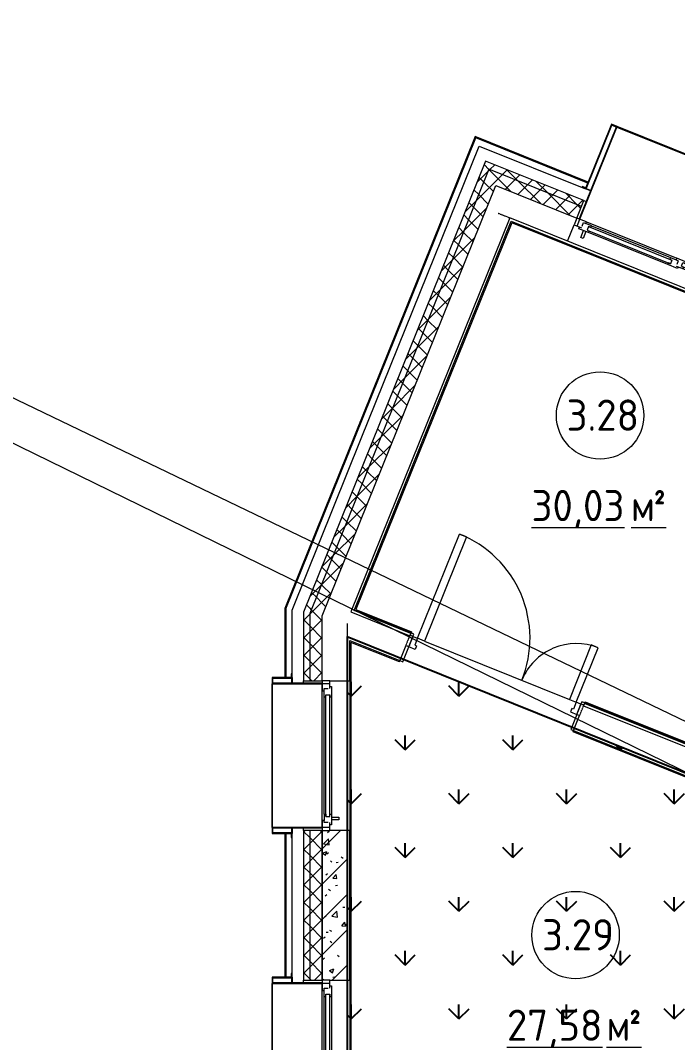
# Model space of a CAD drawing. Header units: millimetres. Extents: x -584918 to 2941280, y 3000189 to 4229862.
# Drawn here: x -467550 to -462288, y 4054237 to 4062427 of the extents above; entities that cross this region are included whole.
import ezdxf

# ---------------------------------------------------------------- set-up
doc = ezdxf.new("R2010")
doc.units = ezdxf.units.MM
doc.linetypes.add('ASVP_Невидимые', pattern=[5, 3, -2])
doc.linetypes.add('ASVP_Штриховая_ш3 п1_5', pattern=[4.5, 3, -1.5])
for name, color, linetype, lineweight in [('_ Окна', 7, 'Continuous', 0), ('Двери', 7, 'Continuous', 0), ('Лестницы', 7, 'Continuous', 0), ('Линии разделители', 7, 'ASVP_Штриховая_ш3 п1_5', 0), ('Марки помещений', 7, 'Continuous', 0), ('Обобщенные модели', 7, 'Continuous', 0), ('Окна', 7, 'Continuous', 0), ('Перекрытие', 7, 'Continuous', 0), ('Стены внутренние', 7, 'Continuous', 0), ('Стены наружные', 7, 'Continuous', 0), ('Стены несущие', 7, 'Continuous', 0), ('Стены отделка', 7, 'Continuous', 0), ('Стены перегородки', 7, 'Continuous', 0), ('Стены штриховка', 7, 'Continuous', 0), ('экспертиза ДУ', 1, 'Continuous', 0), ('экспертиза условные обозначения', 1, 'Continuous', 0)]:
    doc.layers.add(name, color=color, linetype=linetype, lineweight=lineweight)
doc.styles.add('GOST Common_2', font='', dxfattribs={"height": 500})
doc.styles.add('GOST Common_3', font='', dxfattribs={"width": 0.9, "height": 500})
doc.styles.get('GOST Common_2').set_extended_font_data('GOST Common')
doc.styles.get('GOST Common_3').set_extended_font_data('GOST Common')
pattern_1 = [(45, (-440814.02, 4025236.8), (-235.7317, 235.7317), []), (45, (-440656.87, 4025236.8), (-235.7317, 235.7317), [])]
pattern_2 = [(45, (-440814.02, 4025236.82), (-70.71068, 70.71068), []), (135, (-440814.02, 4025236.82), (-70.71068, -70.71068), [])]

# ---------------------------------------------------------------- blocks, each defined once
blk = doc.blocks.new('ASVP_ДверьПротивопожарнаяСтальная_2 полотна - EI30 1370х2000h_полотна_ О Пр _1250 в свету_-7408122-АР Этаж 03')
at = {"layer": 'Двери', "lineweight": 18}
for p, q in [((-685, 1000), (-625, 1000)), ((-685, 100), (-685, 1000)), ((-625, 1000), (-625, 100)), ((685, 570), (625, 570)), ((625, 570), (625, 100)), ((685, 100), (685, 570)), ((-725, 100), (-685, 100)), ((-725, 10), (-725, 100)), ((-625, 100), (-685, 100)), ((-685, 100), (-685, 40)), ((625, 100), (685, 100)), ((725, 100), (685, 100)), ((685, 100), (685, 40)), ((725, 10), (725, 100)), ((-670, 10), (-725, 10)), ((-685, 40), (-670, 40)), ((-670, 40), (-670, 10)), ((685, 40), (670, 40)), ((670, 40), (670, 10)), ((670, 10), (725, 10))]:
    blk.add_line(p, q, dxfattribs=at)
at = {"layer": 'Двери', "linetype": 'ASVP_Невидимые', "lineweight": 18}
for p, q in [((-750, 100), (-725, 100)), ((-750, 10), (-750, 100)), ((-725, 100), (-725, 10)), ((750, 100), (725, 100)), ((725, 100), (725, 10)), ((750, 10), (750, 100)), ((-725, 10), (-750, 10)), ((725, 10), (750, 10))]:
    blk.add_line(p, q, dxfattribs=at)
at = {"layer": 'Двери'}
for centre, radius, start, end in [((-685, 100), 900, 360, 90), ((685, 100), 470, 90, 180)]:
    blk.add_arc(centre, radius, start, end, dxfattribs=at)
blk = doc.blocks.new('ASVP_ОТКОС_Оштукатуривание дверного откоса - Оштукатуривание дверного откоса-5741163-АР Этаж 03')
at = {"layer": 'Обобщенные модели'}
for p, q in [((-750, 130), (-750, 0)), ((-725, 0), (-725, 130)), ((725, 130), (725, 0)), ((750, 0), (750, 130)), ((-750, 0), (-725, 0)), ((725, 0), (750, 0))]:
    blk.add_line(p, q, dxfattribs=at)
blk = doc.blocks.new('ASVP_ОТКОС_Оштукатуривание дверного откоса - Оштукатуривание дверного откоса-5741164-АР Этаж 03')
at = {"layer": 'Обобщенные модели'}
for p, q in [((-750, 20), (-750, 0)), ((-725, 0), (-725, 20)), ((725, 20), (725, 0)), ((750, 0), (750, 20)), ((-750, 0), (-725, 0)), ((725, 0), (750, 0))]:
    blk.add_line(p, q, dxfattribs=at)
blk = doc.blocks.new('Окно_ПВХ_2Створки_1Фрамуга-верх - ОП_2100_h_х1750_2ст1фр-7979835-АР Этаж 03')
at = {"layer": '_ Окна'}
for p, q in [((-819, 100), (-900, 100)), ((-900, 100), (-900, 40)), ((-875, 40), (-875, 100)), ((-837, 54), (-837, 86)), ((-837, 86), (-819, 86)), ((-819, 86), (-819, 100)), ((-770, 86), (-819, 86)), ((-770, 86), (-770, 72)), ((-87, 86), (-87, 72)), ((-87, 86), (-38, 86)), ((38, 100), (-38, 100)), ((-38, 100), (-38, 86)), ((-38, 86), (-20, 86)), ((-20, 86), (-20, 54)), ((20, 54), (20, 86)), ((20, 86), (38, 86)), ((38, 86), (38, 100)), ((38, 86), (819, 86)), ((819, 100), (819, 86)), ((900, 100), (819, 100)), ((819, 86), (837, 86)), ((837, 86), (837, 54)), ((875, 40), (875, 100)), ((900, 40), (900, 100)), ((-900, 40), (-837, 40)), ((-855, 26), (-855, 40)), ((-770, 26), (-855, 26)), ((-788, 72), (-788, 40)), ((-770, 72), (-788, 72)), ((-788, 72), (-69, 72)), ((-788, 40), (-770, 40)), ((-788, 40), (-69, 40)), ((-770, 40), (-770, 26)), ((-87, 72), (-69, 72)), ((-87, 40), (-87, 26)), ((-69, 40), (-87, 40)), ((-2, 26), (-87, 26)), ((-69, 72), (-69, 40)), ((-20, 40), (20, 40)), ((-2, 40), (-2, 26)), ((20, 54), (837, 54)), ((20, 54), (38, 54)), ((38, 40), (20, 40)), ((38, 54), (38, 40)), ((819, 54), (819, 40)), ((837, 54), (819, 54)), ((837, 40), (819, 40)), ((837, 40), (900, 40))]:
    blk.add_line(p, q, dxfattribs=at)
at = {"layer": 'Окна'}
for p, q in [((-819, 100), (-38, 100)), ((-770, 86), (-87, 86)), ((38, 100), (819, 100)), ((-813.5, -34), (-813.5, 26)), ((-793.5, 26), (-793.5, -34)), ((-87, 26), (-770, 26)), ((819, 40), (38, 40)), ((-793.5, -34), (-813.5, -34))]:
    blk.add_line(p, q, dxfattribs=at)
blk = doc.blocks.new('Окно_ПВХ_1Створка_1Фрамуга-верх - ОП_2100_h_х1150_1ст1фр-7889848-АР Этаж 03')
at = {"layer": '_ Окна'}
for p, q in [((-519, 100), (-600, 100)), ((-600, 100), (-600, 40)), ((-575, 40), (-575, 100)), ((-537, 54), (-537, 86)), ((-537, 86), (-519, 86)), ((-519, 86), (-519, 100)), ((-470, 86), (-519, 86)), ((-470, 86), (-470, 72)), ((470, 86), (470, 72)), ((470, 86), (519, 86)), ((519, 100), (519, 86)), ((600, 100), (519, 100)), ((519, 86), (537, 86)), ((537, 86), (537, 54)), ((575, 40), (575, 100)), ((600, 40), (600, 100)), ((-600, 40), (-537, 40)), ((-555, 26), (-555, 40)), ((-470, 26), (-555, 26)), ((-488, 72), (-488, 40)), ((-470, 72), (-488, 72)), ((-488, 72), (488, 72)), ((-488, 40), (-470, 40)), ((-488, 40), (488, 40)), ((-470, 40), (-470, 26)), ((470, 72), (488, 72)), ((470, 40), (470, 26)), ((488, 40), (470, 40)), ((555, 26), (470, 26)), ((488, 72), (488, 40)), ((537, 40), (600, 40)), ((555, 40), (555, 26))]:
    blk.add_line(p, q, dxfattribs=at)
at = {"layer": 'Окна'}
for p, q in [((-519, 100), (519, 100)), ((-470, 86), (470, 86)), ((-513.5, -34), (-513.5, 26)), ((-493.5, 26), (-493.5, -34)), ((470, 26), (-470, 26)), ((-493.5, -34), (-513.5, -34))]:
    blk.add_line(p, q, dxfattribs=at)
blk = doc.blocks.new('Откос с зашивкой _верх_низ_ - Откос-7924461-АР Этаж 03')
at = {"layer": 'Обобщенные модели'}
for p, q in [((-925, 500), (-925, -50)), ((-875, 500), (-925, 500)), ((-920, -55), (-920, 495)), ((-920, 495), (-875, 495)), ((-880, 500), (-880, -300)), ((-875, 500), (-880, 500)), ((875, 500), (-875, 500)), ((-875, -300), (-875, 500)), ((-875, 495), (-875, 500)), ((-875, 500), (875, 500)), ((-875, 495), (875, 495)), ((880, 500), (875, 500)), ((875, 500), (875, -300)), ((925, 500), (875, 500)), ((875, 500), (875, 495)), ((875, 495), (920, 495)), ((880, -300), (880, 500)), ((920, 495), (920, -55)), ((925, -50), (925, 500)), ((-925, -50), (-955, -50)), ((-955, -50), (-955, -55)), ((-955, -55), (-920, -55)), ((-880, -55), (-920, -55)), ((920, -55), (880, -55)), ((920, -55), (955, -55)), ((955, -50), (925, -50)), ((955, -55), (955, -50))]:
    blk.add_line(p, q, dxfattribs=at)
blk = doc.blocks.new('Откос с зашивкой _верх_низ_ - Откос-7926395-АР Этаж 03')
at = {"layer": 'Обобщенные модели'}
for p, q in [((-580, 300), (-580, -100)), ((-575, 300), (-580, 300)), ((575, 300), (-575, 300)), ((-575, -100), (-575, 300)), ((580, 300), (575, 300)), ((575, 300), (575, -100)), ((580, -100), (580, 300)), ((-620, 55), (-655, 55)), ((-655, 55), (-655, 50)), ((-655, 50), (-625, 50)), ((-625, 50), (-625, -100)), ((-620, -95), (-620, 55)), ((-620, 55), (-580, 55)), ((580, 55), (620, 55)), ((655, 55), (620, 55)), ((620, 55), (620, -95)), ((625, -100), (625, 50)), ((625, 50), (655, 50)), ((655, 50), (655, 55)), ((-625, -100), (-575, -100)), ((-575, -95), (-620, -95)), ((-580, -100), (-575, -100)), ((-575, -100), (-575, -95)), ((-575, -100), (575, -100)), ((575, -100), (-575, -100)), ((620, -95), (575, -95)), ((575, -95), (575, -100)), ((575, -100), (580, -100)), ((575, -100), (625, -100))]:
    blk.add_line(p, q, dxfattribs=at)
blk = doc.blocks.new('Откос с зашивкой _верх_низ_ - Откос-V109-АР Этаж 03')
at = {"layer": 'Обобщенные модели'}
for p, q in [((-580, 300), (-580, -100)), ((-575, 300), (-580, 300)), ((575, 300), (-575, 300)), ((-575, -100), (-575, 300)), ((580, 300), (575, 300)), ((575, 300), (575, -100)), ((580, -100), (580, 300)), ((-620, 55), (-655, 55)), ((-655, 55), (-655, 50)), ((-655, 50), (-625, 50)), ((-625, 50), (-625, -100)), ((-620, -95), (-620, 55)), ((-620, 55), (-580, 55)), ((580, 55), (620, 55)), ((655, 55), (620, 55)), ((620, 55), (620, -95)), ((625, -100), (625, 50)), ((625, 50), (655, 50)), ((655, 50), (655, 55)), ((-625, -100), (-575, -100)), ((-575, -95), (-620, -95)), ((-580, -100), (-575, -100)), ((-575, -100), (-575, -95)), ((-575, -100), (575, -100)), ((575, -100), (-575, -100)), ((620, -95), (575, -95)), ((575, -95), (575, -100)), ((575, -100), (580, -100)), ((575, -100), (625, -100))]:
    blk.add_line(p, q, dxfattribs=at)
blk = doc.blocks.new('ASVP_Марка_Помещение_ДваЗначения - Номер Площадь-685795-АР Этаж 03')
at = {"layer": 'Марки помещений'}
blk.add_circle((0, 0), 3.5, dxfattribs=at)

msp = doc.modelspace()

# ---------------------------------------------------------------- hatches: boundary and pattern name
at = {"layer": 'Стены наружные'}
h = msp.add_hatch(dxfattribs=at)
h.set_pattern_fill('FP_6', color=256, style=0, pattern_type=2)
h.set_pattern_definition(pattern_1)
h.paths.add_polyline_path([(-464867.815, 4059095.109), (-463904.593, 4061485.325), (-463912.013, 4061488.315), (-464875.235, 4059098.099), (-464873.227, 4059097.29)])
h = msp.add_hatch(dxfattribs=at)
h.set_pattern_fill('FP_6', color=256, style=0, pattern_type=2)
h.set_pattern_definition(pattern_1)
h.paths.add_polyline_path([(-463007.693, 4061123.888), (-463004.703, 4061131.308), (-463909.023, 4061495.735), (-463912.013, 4061488.315), (-463020.612, 4061129.094)])
h = msp.add_hatch(dxfattribs=at)
h.set_pattern_fill('FP_1', color=256, style=0, pattern_type=2)
h.set_pattern_definition(pattern_2)
h.paths.add_polyline_path([(-465233.121, 4057674.933), (-463779.586, 4061281.852), (-463825.962, 4061300.541), (-465233.121, 4057808.702), (-465233.121, 4057684.628)])
h = msp.add_hatch(dxfattribs=at)
h.set_pattern_fill('FP_1', color=256, style=0, pattern_type=2)
h.set_pattern_definition(pattern_2)
h.paths.add_polyline_path([(-465133.121, 4057655.541), (-463705.523, 4061198.099), (-463798.275, 4061235.476), (-465133.121, 4057923.081), (-465133.121, 4057908.826)])
h = msp.add_hatch(dxfattribs=at)
h.set_pattern_fill('FP_1', color=256, style=0, pattern_type=2)
h.set_pattern_definition(pattern_2)
h.paths.add_polyline_path([(-450442.003, 4055853.098), (-450423.314, 4055899.474), (-451536.336, 4056348.006), (-451555.025, 4056301.63), (-450461.384, 4055860.908)])
h.paths.add_polyline_path([(-452668.048, 4056750.161), (-452649.359, 4056796.537), (-453391.374, 4057095.558), (-453410.063, 4057049.182), (-452682.238, 4056755.879)])
h.paths.add_polyline_path([(-455079.597, 4057721.98), (-455060.908, 4057768.355), (-457055.074, 4058571.974), (-457073.763, 4058525.598), (-455093.787, 4057727.698)])
h.paths.add_polyline_path([(-459346.184, 4059441.35), (-459327.495, 4059487.726), (-461368.037, 4060310.034), (-461386.725, 4060263.658), (-459383.562, 4059456.413)])
h.paths.add_polyline_path([(-463056.259, 4060936.455), (-463037.725, 4060982.893), (-463779.586, 4061281.852), (-463798.275, 4061235.476), (-463070.449, 4060942.174)])
h = msp.add_hatch(dxfattribs=at)
h.set_pattern_fill('FP_1', color=256, style=0, pattern_type=2)
h.set_pattern_definition(pattern_2)
h.paths.add_polyline_path([(-450386.628, 4055722.969), (-450349.251, 4055815.721), (-451555.025, 4056301.63), (-451592.403, 4056208.878), (-450423.314, 4055737.752)])
h.paths.add_polyline_path([(-452705.426, 4056657.409), (-452668.048, 4056750.161), (-453410.063, 4057049.182), (-453447.441, 4056956.43), (-452727.852, 4056666.447)])
h.paths.add_polyline_path([(-455116.975, 4057629.228), (-455079.597, 4057721.98), (-457073.763, 4058525.598), (-457111.14, 4058432.847), (-455139.401, 4057638.265)])
h.paths.add_polyline_path([(-459383.562, 4059348.598), (-459346.184, 4059441.35), (-461386.725, 4060263.658), (-461424.103, 4060170.906), (-459398.005, 4059354.419)])
h.paths.add_polyline_path([(-463093.637, 4060843.704), (-463056.259, 4060936.455), (-463705.523, 4061198.099), (-463742.9, 4061105.347), (-463097.072, 4060845.088)])
h = msp.add_hatch(dxfattribs=at)
h.set_pattern_fill('FP_6', color=256, style=0, pattern_type=2)
h.set_pattern_definition(pattern_1)
h.paths.add_polyline_path([(-465433.121, 4057692.313), (-464867.815, 4059095.109), (-464875.235, 4059098.099), (-465433.121, 4057712.164), (-465433.121, 4057702.469)])
h = msp.add_hatch(dxfattribs=at)
h.set_pattern_fill('FP_1', color=256, style=0, pattern_type=2)
h.set_pattern_definition(pattern_2)
h.paths.add_polyline_path([(-465233.121, 4037886.149), (-465133.121, 4037886.149), (-465133.121, 4051136.149), (-465233.121, 4051136.149), (-465233.121, 4039116.117)])
h.paths.add_polyline_path([(-465133.121, 4052336.149), (-465133.183, 4053536.149), (-465233.121, 4053536.149), (-465233.121, 4052336.149), (-465133.183, 4052336.149)])
h.paths.add_polyline_path([(-465233.121, 4054736.149), (-465133.121, 4054736.149), (-465133.183, 4055936.149), (-465233.121, 4055936.149), (-465233.121, 4055017.64)])
h.paths.add_polyline_path([(-465133.121, 4057136.149), (-465133.121, 4057923.081), (-465233.121, 4057674.933), (-465233.121, 4057136.149), (-465133.183, 4057136.149)])
h = msp.add_hatch(dxfattribs=at)
h.set_pattern_fill('FP_1', color=256, style=0, pattern_type=2)
h.set_pattern_definition(pattern_2)
h.paths.add_polyline_path([(-465283.121, 4037836.149), (-465233.121, 4037836.149), (-465233.121, 4051136.149), (-465283.121, 4051136.149), (-465283.121, 4037986.149)])
h.paths.add_polyline_path([(-465283.121, 4052336.149), (-465233.121, 4052336.149), (-465233.121, 4053536.149), (-465283.121, 4053536.149), (-465283.121, 4052849.251)])
h.paths.add_polyline_path([(-465233.121, 4054736.149), (-465233.121, 4055936.149), (-465283.121, 4055936.149), (-465283.121, 4054736.149)])
h.paths.add_polyline_path([(-465283.121, 4057136.149), (-465233.121, 4057136.149), (-465233.121, 4057808.702), (-465283.121, 4057684.628), (-465283.121, 4057161.149)])
h = msp.add_hatch(dxfattribs=at)
h.set_pattern_fill('FP_6', color=256, style=0, pattern_type=2)
h.set_pattern_definition(pattern_1)
h.paths.add_polyline_path([(-465433.121, 4057161.149), (-465425.121, 4057161.149), (-465425.121, 4057712.164), (-465433.121, 4057692.313), (-465433.121, 4057558.543)])
h = msp.add_hatch(dxfattribs=at)
h.set_pattern_fill('FP_6', color=256, style=0, pattern_type=2)
h.set_pattern_definition(pattern_1)
h.paths.add_polyline_path([(-465433.121, 4054761.149), (-465425.121, 4054761.149), (-465425.121, 4055911.149), (-465433.121, 4055911.149), (-465433.121, 4055017.64)])
h = msp.add_hatch(dxfattribs=at)
h.set_pattern_fill('FP_4', color=256, style=0, pattern_type=2)
h.set_pattern_definition([(45, (-440814.02, 4025236.82), (-141.4214, 141.4214), [])])
h.paths.add_polyline_path([(-464962.344, 4052336.149), (-464933.121, 4052336.149), (-464933.121, 4053536.149), (-465133.121, 4053536.149), (-465133.121, 4052336.149), (-465073.121, 4052336.149)])
h.paths.add_polyline_path([(-464962.344, 4054736.149), (-464933.121, 4054736.149), (-464933.121, 4055936.149), (-465133.121, 4055936.149), (-465133.121, 4054736.149), (-465073.121, 4054736.149)])
h = msp.add_hatch(dxfattribs=at)
h.set_pattern_fill('FP_5', color=256, style=0, pattern_type=2)
h.set_pattern_definition([(50, (-440814.02, 4025236.82), (364.368, -31.8783), [38.1, -419.1]), (355, (-440814.02, 4025236.8), (-70.486, 382.1133), [30.48, -335.28]), (100.451, (-440783.66, 4025234.16), (293.885, 350.2334), [32.38, -356.18]), (46.184, (-440814, 4025338.4), (542.1585, -84.086), [57.15, -628.65]), (96.636, (-440768.84, 4025331.4), (474.805, 494.8554), [48.57, -534.27]), (351.184, (-440814, 4025338.4), (474.81, 494.85), [45.72, -502.92]), (21, (-440763.22, 4025313.02), (303.2285, -204.5305), [38.1, -419.1]), (326, (-440763.22, 4025313), (123.604, 368.376), [30.48, -335.28]), (71.451, (-440737.95, 4025295.97), (426.834, 163.8427), [32.38, -356.18]), (37.5, (-440814.02, 4025236.82), (6.17665, 169.11015), [16.764, -314.452, 16.764, -323.596, -336.55]), (37.5, (-440814.02, 4025236.82), (6.17665, 169.11015), [-671.576, 16.764, -319.786]), (7.5, (-440814.02, 4025236.82), (133.6389, 200.3615), [16.764, -177.292, 16.764, -306.832, -128.27]), (7.5, (-440814.02, 4025236.82), (133.6389, 200.3615), [-517.652, 16.764, -111.506]), (327.5, (-440927.3, 4025236.82), (271.1818, -11.45836), [16.764, -110.236, 16.764, -379.476, -525.78]), (327.5, (-440927.3, 4025236.82), (271.1818, -11.45836), [-523.24, 16.764, -509.016]), (317.5, (-440978.1, 4025236.82), (296.2585, 50.8528), [16.764, -148.336, 16.764, -246.38, -373.38]), (317.5, (-440978.1, 4025236.82), (296.2585, 50.8528), [-428.244, 16.764, -356.616])])
h.paths.add_polyline_path([(-464962.344, 4052336.149), (-464933.121, 4052336.149), (-464933.121, 4053536.149), (-465133.121, 4053536.149), (-465133.121, 4052336.149), (-465073.121, 4052336.149)])
h.paths.add_polyline_path([(-464962.344, 4054736.149), (-464933.121, 4054736.149), (-464933.121, 4055936.149), (-465133.121, 4055936.149), (-465133.121, 4054736.149), (-465073.121, 4054736.149)])
at = {"layer": 'экспертиза условные обозначения', "lineweight": -3}
h = msp.add_hatch(dxfattribs=at)
h.set_pattern_fill('GRASS', color=3, scale=24)
h.set_pattern_definition([(90, (-441193.04, 3779846), (-431.0523, 431.0523), [114.3, -747.8046]), (45, (-441193.04, 3779846), (-431.0523, 431.0523), [114.3, -495.3]), (135, (-441193.04, 3779846), (-431.0523, -431.0523), [114.3, -495.3])])
edge = h.paths.add_edge_path()
edge.add_line((-462133.121, 4050786.149), (-462133.121, 4052681.959))
edge.add_arc((-461038, 4052689.186), 1095.144, 67.6731889, 180.3781121, ccw=False)
edge.add_line((-460621.967, 4053702.23), (-457665.584, 4052510.852))
edge.add_line((-457665.584, 4052510.852), (-456955.409, 4054273.138))
edge.add_line((-456955.409, 4054273.138), (-464933.121, 4057488.036))
edge.add_line((-464933.121, 4057488.036), (-464933.121, 4050786.149))
edge.add_line((-464933.121, 4050786.149), (-462133.121, 4050786.149))

# ---------------------------------------------------------------- linework, layer by layer
at = {"layer": 'Лестницы'}
msp.add_line((-464314.017, 4057454.176), (-463154.618, 4056986.955), dxfattribs=at)
at = {"layer": 'Линии разделители'}
for p, q in [((-463724.904, 4060882.466), (-463632.152, 4060845.088)), ((-464933.121, 4057595.851), (-464933.121, 4057488.036))]:
    msp.add_line(p, q, dxfattribs=at)
at = {"layer": 'Перекрытие'}
msp.add_line((-463136.621, 4056764.074), (-464481.189, 4057305.915), dxfattribs=at)
at = {"layer": 'Стены внутренние'}
for p, q in [((-463615.54, 4060806.049), (-464863.952, 4057708.136)), ((-460675.305, 4059621.178), (-463615.54, 4060806.049)), ((-463168.392, 4060658.2), (-463116.064, 4060788.052)), ((-464422.481, 4057519.448), (-464876.965, 4057702.599)), ((-464863.952, 4057708.136), (-464418.743, 4057528.723)), ((-464418.743, 4057528.723), (-464422.481, 4057519.448)), ((-464515.925, 4057287.568), (-464903.121, 4057443.602)), ((-464903.121, 4057443.602), (-464903.121, 4050816.149)), ((-464515.925, 4057287.568), (-464512.187, 4057296.844)), ((-464913.121, 4057136.149), (-464913.121, 4055936.149)), ((-463027.465, 4056968.059), (-463031.203, 4056958.784)), ((-461769.777, 4056450.448), (-463031.203, 4056958.784)), ((-463027.465, 4056968.059), (-461766.039, 4056459.723)), ((-463124.647, 4056726.904), (-463120.909, 4056736.179)), ((-456966.622, 4054245.312), (-463124.647, 4056726.904)), ((-464913.121, 4054736.149), (-464913.121, 4053536.149))]:
    msp.add_line(p, q, dxfattribs=at)
at = {"layer": 'Стены наружные'}
for p, q in [((-462984.633, 4061060.688), (-463026.382, 4061077.512)), ((-463037.571, 4060982.831), (-463019.02, 4060975.356)), ((-465375.121, 4057161.149), (-465375.121, 4057116.149)), ((-465283.121, 4057116.149), (-465283.121, 4057136.149)), ((-465073.121, 4057136.149), (-464933.121, 4057136.149)), ((-465375.121, 4055956.149), (-465375.121, 4055911.149)), ((-465283.121, 4055936.149), (-465283.121, 4055956.149)), ((-465375.121, 4054761.149), (-465375.121, 4054716.149)), ((-465283.121, 4054716.149), (-465283.121, 4054736.149))]:
    msp.add_line(p, q, dxfattribs=at)
at = {"layer": 'Стены несущие'}
for p, q in [((-465133.121, 4055936.149), (-465133.121, 4054736.149)), ((-465133.121, 4054736.149), (-465133.121, 4055936.149)), ((-464933.121, 4055936.149), (-465073.121, 4055936.149)), ((-464933.121, 4054736.149), (-464933.121, 4055936.149)), ((-465073.121, 4054736.149), (-464933.121, 4054736.149))]:
    msp.add_line(p, q, dxfattribs=at)
at = {"layer": 'Стены отделка'}
for p, q in [((-463909.023, 4061495.735), (-464875.235, 4059098.099)), ((-463004.703, 4061131.308), (-463909.023, 4061495.735)), ((-464821.439, 4059076.42), (-463876.906, 4061420.26)), ((-463876.906, 4061420.26), (-463026.382, 4061077.512)), ((-463026.382, 4061077.512), (-463004.703, 4061131.308)), ((-463632.152, 4060845.088), (-464904.86, 4057686.886)), ((-464878.834, 4057697.961), (-463621.077, 4060819.062)), ((-455748.241, 4057667.99), (-463632.152, 4060845.088)), ((-463621.077, 4060819.062), (-455774.267, 4057656.915)), ((-464875.235, 4059098.099), (-465433.121, 4057713.716)), ((-465375.121, 4057702.469), (-464821.439, 4059076.42)), ((-465433.121, 4057713.716), (-465433.121, 4057161.149)), ((-465375.121, 4057161.149), (-465375.121, 4057702.469)), ((-464904.86, 4057686.886), (-464431.825, 4057496.26)), ((-464424.35, 4057514.811), (-464878.834, 4057697.961)), ((-464504.712, 4057315.394), (-464933.121, 4057488.036)), ((-464933.121, 4057488.036), (-464933.121, 4057136.149)), ((-464913.121, 4057458.414), (-464512.187, 4057296.844)), ((-464913.121, 4057136.149), (-464913.121, 4057458.414)), ((-464429.957, 4057500.898), (-464424.35, 4057514.811)), ((-464512.187, 4057296.844), (-464504.712, 4057315.394)), ((-465433.121, 4057161.149), (-465375.121, 4057161.149)), ((-464933.121, 4057136.149), (-464913.121, 4057136.149)), ((-463033.072, 4056954.146), (-463038.678, 4056940.233)), ((-457032.024, 4054535.814), (-463033.072, 4056954.146)), ((-463040.547, 4056935.596), (-457020.949, 4054509.788)), ((-463113.433, 4056754.73), (-463120.909, 4056736.179)), ((-463120.909, 4056736.179), (-456962.884, 4054254.587)), ((-456955.409, 4054273.138), (-463113.433, 4056754.73)), ((-465375.121, 4055911.149), (-465433.121, 4055911.149)), ((-465433.121, 4055911.149), (-465433.121, 4054761.149)), ((-465375.121, 4054761.149), (-465375.121, 4055911.149)), ((-464913.121, 4055936.149), (-464933.121, 4055936.149)), ((-464913.121, 4054736.149), (-464913.121, 4055936.149)), ((-465433.121, 4054761.149), (-465375.121, 4054761.149)), ((-464933.121, 4054736.149), (-464913.121, 4054736.149))]:
    msp.add_line(p, q, dxfattribs=at)
at = {"layer": 'Стены перегородки'}
for p, q in [((-463825.962, 4061300.541), (-465283.121, 4057684.628)), ((-463037.571, 4060982.831), (-463825.962, 4061300.541)), ((-465133.121, 4057655.541), (-463742.9, 4061105.347)), ((-463742.9, 4061105.347), (-463093.637, 4060843.704)), ((-463093.637, 4060843.704), (-463037.571, 4060982.831)), ((-465283.121, 4057684.628), (-465283.121, 4057136.149)), ((-465133.121, 4057136.149), (-465133.121, 4057655.541)), ((-465283.121, 4057136.149), (-465133.121, 4057136.149)), ((-465133.121, 4055936.149), (-465283.121, 4055936.149)), ((-465283.121, 4055936.149), (-465283.121, 4054736.149)), ((-465283.121, 4054736.149), (-465133.121, 4054736.149))]:
    msp.add_line(p, q, dxfattribs=at)
at = {"layer": 'Стены штриховка'}
for p, q in [((-464867.815, 4059095.109), (-463904.593, 4061485.325)), ((-463007.693, 4061123.888), (-463904.593, 4061485.325)), ((-463798.275, 4061235.476), (-465233.121, 4057674.933)), ((-463056.259, 4060936.455), (-463798.275, 4061235.476)), ((-465425.121, 4057712.164), (-464867.815, 4059095.109)), ((-465425.121, 4057712.164), (-465425.121, 4057161.149)), ((-465233.121, 4057674.933), (-465233.121, 4057136.149)), ((-465425.121, 4055911.149), (-465425.121, 4054761.149)), ((-465233.121, 4055936.149), (-465233.121, 4054736.149))]:
    msp.add_line(p, q, dxfattribs=at)
at = {"layer": 'экспертиза ДУ'}
for points in [[(-449329.829, 4050094.25), (-514440.006, 4081952.029)], [(-514440.006, 4081952.029), (-448380.168, 4050145.471)]]:
    msp.add_lwpolyline(points, dxfattribs=at)
at = {"layer": 'экспертиза условные обозначения', "color": 3, "lineweight": -3}
msp.add_lwpolyline([(-462133.121, 4050786.149), (-462133.121, 4052681.959, -0.53566129), (-460621.967, 4053702.23), (-457665.584, 4052510.852), (-456955.409, 4054273.138), (-464933.121, 4057488.036), (-464933.121, 4050786.149), (-462133.121, 4050786.149)], format="xyb", dxfattribs=at)

# ---------------------------------------------------------------- block references
at = {"layer": 'Двери', "rotation": 338.0513009164578}
msp.add_blockref('ASVP_ДверьПротивопожарнаяСтальная_2 полотна - EI30 1370х2000h_полотна_ О Пр _1250 в свету_-7408122-АР Этаж 03', (-463771.695, 4057127.814), dxfattribs=at)
at = {"layer": 'Марки помещений', "xscale": 99.99999999999993, "yscale": 99.99999999999993, "zscale": 99.99999999999993}
for p in [(-462908.523, 4059261.511), (-463104.859, 4055097.682)]:
    msp.add_blockref('ASVP_Марка_Помещение_ДваЗначения - Номер Площадь-685795-АР Этаж 03', p, dxfattribs=at)
at = {"layer": 'Обобщенные модели'}
for name, p, rotation in [('Откос с зашивкой _верх_низ_ - Откос-7924461-АР Этаж 03', (-462146.737, 4060785.561), 338.0513009164582), ('ASVP_ОТКОС_Оштукатуривание дверного откоса - Оштукатуривание дверного откоса-5741164-АР Этаж 03', (-463726.842, 4057239.116), 158.0513009164576), ('ASVP_ОТКОС_Оштукатуривание дверного откоса - Оштукатуривание дверного откоса-5741163-АР Этаж 03', (-463816.548, 4057016.511), 338.0513009164578), ('Откос с зашивкой _верх_низ_ - Откос-V109-АР Этаж 03', (-465433.183, 4056536.149), 270.0000000000003), ('Откос с зашивкой _верх_низ_ - Откос-7926395-АР Этаж 03', (-465433.183, 4054136.149), 270.0000000000003)]:
    msp.add_blockref(name, p, dxfattribs=dict(at, rotation=rotation))
at = {"layer": 'Окна'}
for name, p, rotation in [('Окно_ПВХ_2Створки_1Фрамуга-верх - ОП_2100_h_х1750_2ст1фр-7979835-АР Этаж 03', (-462296.248, 4060414.553), 338.0513009164579), ('Окно_ПВХ_1Створка_1Фрамуга-верх - ОП_2100_h_х1150_1ст1фр-7889848-АР Этаж 03', (-465033.121, 4056536.149), 89.99999999999979), ('Окно_ПВХ_1Створка_1Фрамуга-верх - ОП_2100_h_х1150_1ст1фр-7889848-АР Этаж 03', (-465033.121, 4054136.149), 89.99999999999979)]:
    msp.add_blockref(name, p, dxfattribs=dict(at, rotation=rotation))

# ---------------------------------------------------------------- texts
at = {"layer": 'Марки помещений', "char_height": 250, "attachment_point": 1}
for s, insert, width, style in [('3.28', (-463177.18, 4059389.237), 663.79725, 'GOST Common_2'), ('\\L30,03 ', (-463457.966, 4058664.706), 966.83512, 'GOST Common_2'), ('\\L\\fGOST Common|b0|i0|c238|p34|;\\W.9;\\L²', (-462481.654, 4058664.706), 165.94931, 'GOST Common_3'), ('\\L\\fGOST Common|b0|i0|c204|p34|;\\W.9;\\Lм', (-462660.247, 4058664.706), 216.45562, 'GOST Common_2'), ('3.29', (-463373.516, 4055225.407), 663.79725, 'GOST Common_2'), ('\\L27,58 ', (-463654.302, 4054500.877), 966.83512, 'GOST Common_2'), ('\\L\\fGOST Common|b0|i0|c238|p34|;\\W.9;\\L²', (-462677.99, 4054500.877), 165.94931, 'GOST Common_3'), ('\\L\\fGOST Common|b0|i0|c204|p34|;\\W.9;\\Lм', (-462856.584, 4054500.877), 216.45562, 'GOST Common_2')]:
    msp.add_mtext(s, dxfattribs=dict(at, insert=insert, width=width, style=style))

doc.saveas('drawing.dxf')
